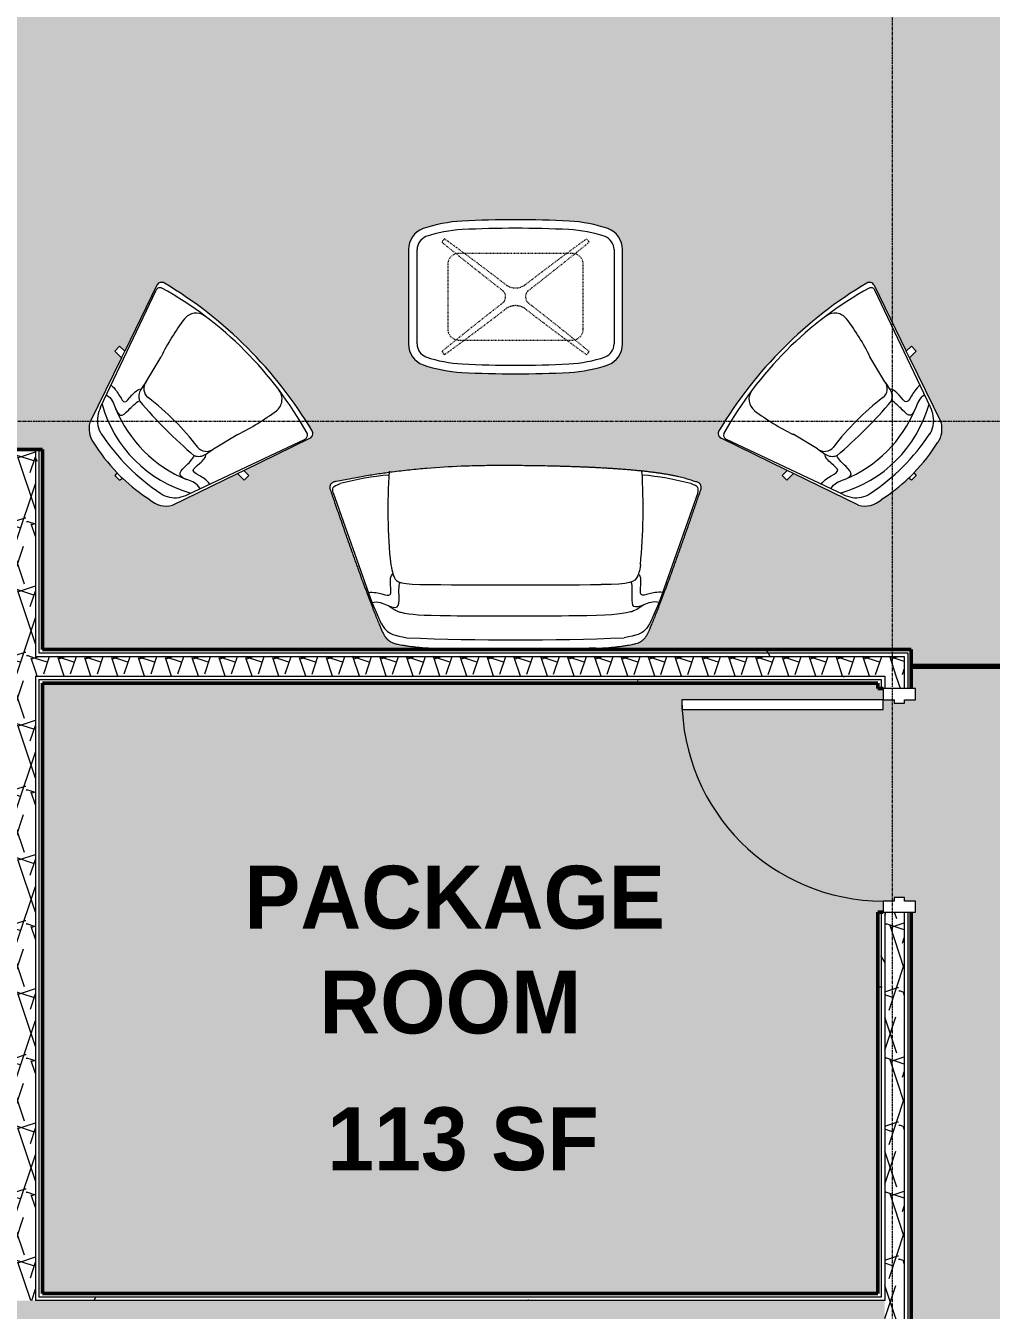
# Model space of a CAD drawing. Header units: inches. Extents: x -4294 to -464, y 9706 to 12475.
# Drawn here: x -3636.3 to -3463.7, y 11126.2 to 11356 of the extents above; entities that cross this region are included whole.
import ezdxf

# ---------------------------------------------------------------- set-up
doc = ezdxf.new("R2010")
doc.units = ezdxf.units.IN
doc.header["$MEASUREMENT"] = 0
doc.linetypes.add('Dash', pattern=[0.25, 0.125, -0.125])
doc.linetypes.add('Grid Line 1_2_', pattern=[0.875, 0.5, -0.125, 0.125, -0.125])
for name, color, linetype, lineweight in [('0-1', 7, 'Continuous', 5), ('A-ANNO-DIMS', 211, 'Continuous', 9), ('A-ANNO-DIMS-120', 211, 'Continuous', 9), ('A-AREA-3', 32, 'Continuous', 70), ('A-AREA-IDEN', 2, 'Continuous', 9), ('A-DOOR', 31, 'Continuous', 13), ('A-DOOR-5', 31, 'Continuous', 9), ('A-DOOR-6', 31, 'Continuous', 20), ('A-DOOR-FRAM', 31, 'Continuous', 20), ('A-WALL', 113, 'Continuous', 13), ('A-WALL-PATT-5', 111, 'Continuous', 9), ('I-FURN', 30, 'Continuous', 9), ('I-FURN-HDLN', 30, 'Dash', 9), ('I-WALL-1', 2, 'Continuous', 50), ('S-GRID-1', 1, 'Grid Line 1_2_', 9)]:
    doc.layers.add(name, color=color, linetype=linetype, lineweight=lineweight)
for name, color, linetype, lineweight, transparency in [('A-AREA-PATT-2', 7, 'Continuous', 9, 1), ('A-AREA-PATT-6', 254, 'Continuous', 9, 1), ('A-AREA-PATT-7', 41, 'Continuous', 9, 1)]:
    doc.layers.add(name, color=color, linetype=linetype, lineweight=lineweight, transparency=transparency)
doc.styles.add('Century Gothic_B', font='GOTHICB.TTF', dxfattribs={"height": 11.25})
doc.dimstyles.new('OD__1__Tol__', dxfattribs={"dimscale": 12, "dimtxt": 11.746893, "dimasz": 1.25, "dimexe": 0.9375, "dimexo": 0.625, "dimgap": 0.15625, "dimtad": 1, "dimdec": 0, "dimzin": 3, "dimdsep": 46, "dimlunit": 4, "dimtxsty": 'Century Gothic_B', "dimblk1": 'OBLIQUE', "dimblk2": 'OBLIQUE', "dimsah": 1, "dimcen": 0.09, "dimdle": 0.9375, "dimazin": 0, "dimtfac": 1, "dimtdec": 4, "dimtix": 1, "dimtmove": 0, "dimatfit": 3, "dimfxl": 1, "dimtvp": 1, "dimtfill": 1, "dimfrac": 2, "dimtolj": 1, "dimtzin": 0, "dimarcsym": 2})
pattern_1 = [(0, (0, 0), (38.4, 9.6), [1.584, -27.216, 1.584, -27.216, -153.6]), (0, (0, 0), (38.4, 9.6), [-57.6, 1.584, -56.016, 1.584, -27.216, -67.2]), (0, (0, 0), (38.4, 9.6), [-144, 1.584, -17.616, 1.584, -46.416]), (120, (14.4, 4.8), (-27.513844, 28.4553755), [1.584, -27.216, 1.584, -27.216, -153.6]), (120, (14.4, 4.8), (-27.513844, 28.4553755), [-57.6, 1.584, -56.016, 1.584, -27.216, -67.2]), (120, (14.4, 4.8), (-27.513844, 28.4553755), [-144, 1.584, -17.616, 1.584, -46.416]), (240, (19.2, 24), (-10.886156, -38.0553755), [1.584, -27.216, 1.584, -27.216, -153.6]), (240, (19.2, 24), (-10.886156, -38.0553755), [-57.6, 1.584, -56.016, 1.584, -27.216, -67.2]), (240, (19.2, 24), (-10.886156, -38.0553755), [-144, 1.584, -17.616, 1.584, -46.416])]
pattern_2 = [(161.57, (0.6, 0.6), (-4.80033747, -0.00041462), [0, -34.152, 3.792, 0]), (18.43, (-0.6, 0.6), (-4.80033747, 0.00041462), [0, -34.152, 3.792, 0]), (108.43, (0.6, 0.6), (2.39913218, -12.00105099), [11.382, -26.562]), (71.57, (-0.6, 0.6), (2.39913218, 12.00105099), [11.382, -26.562])]

# ---------------------------------------------------------------- blocks, each defined once
blk = doc.blocks.new('CTR - 1st Phase - Shell_rvt-1-FLOOR PLAN - 1ST FLOOR')
at = {"layer": 'S-GRID-1'}
for p, q in [((-3481.32, 9836.18), (-3481.32, 12413.74)), ((-464.45, 11285.19), (-4232.19, 11285.19))]:
    blk.add_line(p, q, dxfattribs=at)
blk = doc.blocks.new('Seating-Lounge_Chair-Teknion-BBMC_Metropolitan-R2013 - Lounge Chair-1463097-FLOOR PLAN - 1ST FLOOR')
at = {"layer": 'I-FURN'}
for p, q in [((-0.6, 16.36), (-0.69, 15.74)), ((0.6, 16.36), (-0.6, 16.36)), ((0.68, 15.74), (0.6, 16.36)), ((-10.46, 12.84), (-14.66, 0.64)), ((14.66, 0.64), (10.46, 12.84)), ((-11.03, 9.54), (-18.84, -12.29)), ((11.03, 9.54), (18.84, -12.29)), ((-14.66, 0.64), (-16.34, 0.62)), ((-16.34, 0.62), (-16.34, -0.58)), ((-14.66, 0.64), (-15.08, -0.6)), ((-8.51, 0.55), (-9.74, -4.39)), ((8.51, 0.55), (9.77, -4.5)), ((16.34, 0.62), (14.66, 0.64)), ((14.66, 0.64), (15.08, -0.6)), ((16.34, -0.58), (16.34, 0.62)), ((-15.08, -0.6), (-19.35, -12.99)), ((-16.34, -0.58), (-15.08, -0.6)), ((15.08, -0.6), (16.34, -0.58)), ((19.35, -12.99), (15.08, -0.6))]:
    blk.add_line(p, q, dxfattribs=at)
for centre, radius, start, end in [((-6.64, 10.6), 4.43, 92.8494, 149.6225), ((0.14, -18.2), 33.94, 91.3936, 101.9016), ((-0.03, 0.33), 15.43, 87.321, 92.397), ((0.14, -18.2), 33.94, 77.3677, 89.0817), ((6.64, 10.6), 4.43, 30.3775, 77.955), ((0, -11.03), 22.95, 60.7025, 119.2975), ((-6.62, 8.47), 4.46, 101.0887, 144.9113), ((0.02, -25.42), 39, 78.9113, 101.0887), ((6.62, 8.47), 4.46, 35.0887, 78.9113), ((-5.4, 7.6), 5.96, 144.9113, 161.0887), ((0, -13.43), 23.05, 67.077, 112.923), ((5.4, 7.6), 5.96, 18.9113, 35.0887), ((-6.53, 0.33), 1.99, 82.4293, 173.5707), ((-5.99, 1.79), 2.23, 115.1566, 169.8557), ((0, -78), 82.11, 85.1543, 94.8457), ((0, 49.5), 47.61, 262.4293, 277.51), ((6.53, 0.33), 1.99, 6.4293, 98.9009), ((5.99, 1.79), 2.23, 10.1443, 64.8434), ((26.42, -5.66), 35.49, 167.2304, 169.6334), ((-26.42, -5.66), 35.49, 10.3666, 12.7696), ((29.35, -17.86), 41.36, 160.98, 172.2111), ((-29.36, -17.87), 41.36, 7.7889, 18.8554), ((-18.45, -13.3), 0.949, 161, 255.9502), ((-18.11, -12.55), 0.766, 160.3349, 252.0903), ((0, 51.1), 66.95, 254.0922, 285.9078), ((-9.05, -12.61), 2.59, 172.2111, 262.2111), ((9.04, -12.61), 2.59, 277.7889, 7.7889), ((18.11, -12.55), 0.766, 287.9097, 19.6651), ((18.45, -13.3), 0.949, 284.0498, 19), ((0, 60.44), 76.97, 255.9502, 284.0498)]:
    blk.add_arc(centre, radius, start, end, dxfattribs=at)
for points, knots in [([(-11.85, 7.26), (-10.78, 6.94), (-8.92, 7.91), (-7.24, 8.38), (-7.1, 6.73), (-7.2, 4.55), (-6.94, 3.81)], [0, 0, 0, 0, 0.1414553, 0.2981065, 0.4572853, 0.5889724, 0.5889724, 0.5889724, 0.5889724]), ([(11.85, 7.26), (10.78, 6.94), (8.92, 7.91), (7.24, 8.38), (7.1, 6.73), (7.2, 4.55), (6.94, 3.81)], [0, 0, 0, 0, 0.1414553, 0.2981065, 0.4572853, 0.5889724, 0.5889724, 0.5889724, 0.5889724]), ([(-12.5, 5.44), (-11.48, 5.31), (-9.8, 5.8), (-8.34, 6.13), (-8.64, 4.5), (-8.64, 2.41), (-8.19, 2.19)], [0, 0, 0, 0, 0.1221935, 0.2623978, 0.4124405, 0.5340575, 0.5340575, 0.5340575, 0.5340575]), ([(12.5, 5.44), (11.48, 5.31), (9.8, 5.8), (8.34, 6.13), (8.64, 4.5), (8.64, 2.41), (8.19, 2.19)], [0, 0, 0, 0, 0.1221935, 0.2623978, 0.4124405, 0.5340575, 0.5340575, 0.5340575, 0.5340575])]:
    blk.add_open_spline(points, degree=3, knots=knots, dxfattribs=at)
blk = doc.blocks.new('Seating-Setee-Teknion-BBMC_Metropolitan-R2013 - Lounge Settee-1463093-FLOOR PLAN - 1ST FLOOR')
at = {"layer": 'I-FURN'}
for p, q in [((-14.38, 16.39), (-14.38, 16.18)), ((-13.18, 16.18), (-13.18, 16.39)), ((13.18, 16.18), (-13.18, 16.18)), ((13.18, 16.39), (13.18, 16.18)), ((14.38, 16.18), (14.38, 16.39)), ((-32.58, -11.63), (-25.87, 7.43)), ((32.58, -11.63), (25.87, 7.43))]:
    blk.add_line(p, q, dxfattribs=at)
for centre, radius, start, end in [((0, -443.54), 458.23, 87.5725, 92.4275), ((0, -1564.76), 1569.61, 89.44191, 90.55809), ((81.89, -8.96), 104.71, 174.4123, 183.5877), ((-81.89, -8.96), 104.71, 356.4123, 5.5877), ((-18.28, 35.39), 50.39, 254.9741, 265.0259), ((18.28, 35.39), 50.39, 274.9741, 285.0259)]:
    blk.add_arc(centre, radius, start, end, dxfattribs=at)
for points, knots in [([(-14.38, 16.18), (-15.21, 16.14), (-16.35, 16.08), (-17.66, 15.96), (-18.55, 15.86), (-19.33, 15.75), (-20.24, 15.61), (-20.77, 15.52), (-21.06, 15.45)], [0, 0, 0, 0, 0.25, 0.375, 0.5, 0.625, 0.75, 1, 1, 1, 1]), ([(21.06, 15.45), (20.77, 15.52), (20.24, 15.61), (19.33, 15.75), (18.55, 15.86), (17.66, 15.96), (16.35, 16.08), (15.21, 16.14), (14.38, 16.18)], [0, 0, 0, 0, 0.25, 0.375, 0.5, 0.625, 0.75, 1, 1, 1, 1]), ([(-21.06, 15.45), (-21.23, 15.42), (-21.55, 15.34), (-21.98, 15.19), (-22.28, 15.04), (-22.5, 14.9), (-22.66, 14.8), (-22.8, 14.68), (-22.93, 14.56), (-23.06, 14.42), (-23.17, 14.29), (-23.28, 14.14), (-23.39, 13.99), (-23.48, 13.83), (-23.58, 13.67), (-23.67, 13.5), (-23.76, 13.32), (-23.84, 13.13), (-23.93, 12.94), (-24.02, 12.75), (-24.13, 12.48), (-24.33, 11.99), (-24.65, 11.23), (-25.05, 10.23), (-25.48, 9.14), (-26.09, 7.57), (-26.74, 5.83), (-27.45, 3.93), (-27.91, 2.67), (-28.28, 1.63), (-28.57, 0.83), (-28.87, 0.01), (-29.26, -1.1), (-29.66, -2.23), (-30.06, -3.35), (-30.33, -4.12), (-30.57, -4.82), (-30.79, -5.44), (-31, -6.05), (-31.21, -6.65), (-31.41, -7.23), (-31.61, -7.81), (-31.8, -8.36), (-31.99, -8.9), (-32.17, -9.42), (-32.34, -9.92), (-32.51, -10.4), (-32.66, -10.85), (-32.81, -11.27), (-32.99, -11.79), (-33.11, -12.14), (-33.18, -12.35)], [0, 0, 0, 0, 0.020833, 0.041667, 0.0625, 0.072917, 0.083333, 0.09375, 0.104167, 0.114583, 0.125, 0.135417, 0.145833, 0.15625, 0.166667, 0.177083, 0.1875, 0.197917, 0.208333, 0.21875, 0.229167, 0.25, 0.291667, 0.333333, 0.375, 0.416667, 0.5, 0.541667, 0.583333, 0.604167, 0.625, 0.645833, 0.666667, 0.708333, 0.729167, 0.75, 0.765625, 0.78125, 0.796875, 0.8125, 0.828125, 0.84375, 0.859375, 0.875, 0.890625, 0.90625, 0.921875, 0.9375, 0.953125, 0.96875, 1, 1, 1, 1]), ([(-25.87, 7.43), (-24.42, 11.02), (-23.48, 13.17), (-21.73, 13.89), (-19.41, 14.28)], [0, 0, 0, 0, 0.2252068, 0.4081871, 0.4081871, 0.4081871, 0.4081871]), ([(25.87, 7.43), (24.42, 11.02), (23.48, 13.17), (21.73, 13.89), (19.41, 14.28)], [0, 0, 0, 0, 0.2252068, 0.4081871, 0.4081871, 0.4081871, 0.4081871]), ([(33.18, -12.35), (33.08, -12.07), (32.92, -11.6), (32.66, -10.85), (32.39, -10.04), (32, -8.92), (31.31, -6.95), (30.55, -4.76), (29.76, -2.51), (29.26, -1.1), (28.87, 0.01), (28.57, 0.83), (28.28, 1.63), (27.91, 2.67), (27.45, 3.93), (26.74, 5.83), (26.09, 7.57), (25.48, 9.14), (25.05, 10.23), (24.72, 11.06), (24.46, 11.68), (24.24, 12.2), (24.08, 12.6), (23.96, 12.87), (23.92, 12.97), (23.85, 13.11), (23.76, 13.32), (23.66, 13.52), (23.59, 13.65), (23.54, 13.73), (23.46, 13.87), (23.36, 14.03), (23.26, 14.18), (23.17, 14.29), (23.08, 14.39), (22.96, 14.52), (22.83, 14.65), (22.71, 14.75), (22.63, 14.81), (22.52, 14.89), (22.34, 15.01), (22.07, 15.15), (21.66, 15.31), (21.31, 15.4), (21.06, 15.45)], [0, 0, 0, 0, 0.041667, 0.0625, 0.083333, 0.125, 0.166667, 0.25, 0.291667, 0.333333, 0.354167, 0.375, 0.395833, 0.416667, 0.458333, 0.5, 0.583333, 0.625, 0.666667, 0.708333, 0.729167, 0.75, 0.78125, 0.789062, 0.792969, 0.796875, 0.8125, 0.828125, 0.832031, 0.835938, 0.84375, 0.859375, 0.867188, 0.875, 0.882812, 0.890625, 0.90625, 0.914062, 0.917969, 0.921875, 0.9375, 0.953125, 0.96875, 1, 1, 1, 1]), ([(-23.04, 8.36), (-21.45, 9.43), (-19.2, 10.12), (-14.55, 10.45), (15.42, 10.48), (19.02, 10.17), (21.24, 9.62), (22.71, 8.59)], [0, 0, 0, 0, 0.248898, 1.278682, 2.343766, 3.342718, 3.556847, 3.556847, 3.556847, 3.556847]), ([(-25.7, 8.01), (-24.59, 7.65), (-22.65, 8.61), (-20.89, 9.06), (-20.8, 7.35), (-20.95, 5.09), (-20.7, 4.32)], [0, 0, 0, 0, 0.1414553, 0.2981065, 0.4572853, 0.5889724, 0.5889724, 0.5889724, 0.5889724]), ([(25.7, 8.01), (24.59, 7.66), (22.7, 8.73), (20.88, 9.11), (20.77, 7.39), (20.9, 5.13), (20.64, 4.36)], [0, 0, 0, 0, 0.1441141, 0.3036305, 0.4661544, 0.5996296, 0.5996296, 0.5996296, 0.5996296]), ([(-26.35, 6.19), (-25.32, 6.06), (-23.62, 6.55), (-22.14, 6.89), (-22.44, 5.24), (-22.44, 3.12), (-21.98, 2.9)], [0, 0, 0, 0, 0.1221935, 0.2623978, 0.4124405, 0.5340575, 0.5340575, 0.5340575, 0.5340575]), ([(-22.32, 1.23), (-22.18, 2.42), (-21.62, 4.03), (-20.65, 4.78), (-15.29, 4.78)], [0, 0, 0, 0, 0.1145501, 0.345051, 0.345051, 0.345051, 0.345051]), ([(22.32, 1.23), (21.97, 2.73), (21.62, 4.03), (20.65, 4.78), (15.29, 4.78)], [0, 0, 0, 0, 0.1141086, 0.334486, 0.334486, 0.334486, 0.334486]), ([(26.35, 6.19), (25.31, 6.06), (23.59, 6.56), (22.1, 6.91), (22.4, 5.24), (22.39, 3.1), (21.92, 2.88)], [0, 0, 0, 0, 0.1221935, 0.2623978, 0.4124405, 0.5340575, 0.5340575, 0.5340575, 0.5340575]), ([(-33.18, -12.35), (-33.19, -12.43), (-33.2, -12.58), (-33.19, -12.79), (-33.14, -12.98), (-33.02, -13.24), (-32.79, -13.45), (-32.41, -13.6), (-32.17, -13.63), (-32.04, -13.65)], [0, 0, 0, 0, 0.111111, 0.222222, 0.333333, 0.444444, 0.722222, 0.861111, 1, 1, 1, 1]), ([(-32.58, -11.63), (-32.7, -11.97), (-32.7, -12.77), (-32.13, -13), (-31.35, -13.27)], [0, 0, 0, 0, 0.0494276, 0.1116388, 0.1116388, 0.1116388, 0.1116388]), ([(-32.04, -13.65), (-31.77, -13.75), (-31.2, -13.96), (-30.25, -14.24), (-29.37, -14.46), (-28.61, -14.63), (-28.03, -14.74), (-27.42, -14.86), (-26.79, -14.97), (-26.14, -15.07), (-25.47, -15.17), (-24.79, -15.26), (-24.08, -15.35), (-23.36, -15.44), (-22.63, -15.52), (-21.88, -15.59), (-21.12, -15.67), (-20.34, -15.73), (-19.56, -15.8), (-18.76, -15.86), (-17.95, -15.92), (-17.14, -15.97), (-16.32, -16.02), (-15.49, -16.07), (-14.65, -16.12), (-13.81, -16.16), (-12.96, -16.2), (-12.12, -16.23), (-11.26, -16.26), (-10.41, -16.29), (-9.56, -16.32), (-8.71, -16.35), (-7.85, -16.37), (-7, -16.39), (-5.88, -16.42), (-4.48, -16.45), (-2.82, -16.47), (-1.19, -16.49), (0.95, -16.51), (3.58, -16.51), (6.67, -16.47), (10.75, -16.35), (14.8, -16.11), (18.91, -15.72), (21.79, -15.38), (24.46, -15.01), (26.51, -14.68), (28.17, -14.39), (29.87, -14.08), (31.16, -13.83), (32.04, -13.65)], [0, 0, 0, 0, 0.02381, 0.047619, 0.071429, 0.083333, 0.095238, 0.107143, 0.119048, 0.130952, 0.142857, 0.154762, 0.166667, 0.178571, 0.190476, 0.202381, 0.214286, 0.22619, 0.238095, 0.25, 0.261905, 0.27381, 0.285714, 0.297619, 0.309524, 0.321429, 0.333333, 0.345238, 0.357143, 0.369048, 0.380952, 0.392857, 0.404762, 0.416667, 0.428571, 0.452381, 0.47619, 0.5, 0.52381, 0.571429, 0.619048, 0.666667, 0.761905, 0.809524, 0.857143, 0.892857, 0.928571, 0.946429, 0.964286, 1, 1, 1, 1]), ([(32.58, -11.63), (32.7, -11.97), (32.7, -12.77), (32.13, -13), (31.35, -13.27)], [0, 0, 0, 0, 0.0494276, 0.1116388, 0.1116388, 0.1116388, 0.1116388]), ([(32.04, -13.65), (32.14, -13.64), (32.34, -13.61), (32.58, -13.53), (32.78, -13.43), (32.94, -13.3), (33.06, -13.15), (33.14, -12.99), (33.17, -12.86), (33.19, -12.76), (33.2, -12.61), (33.2, -12.47), (33.18, -12.35)], [0, 0, 0, 0, 0.111111, 0.222222, 0.333333, 0.444444, 0.555556, 0.666667, 0.75, 0.791667, 0.833333, 1, 1, 1, 1])]:
    blk.add_open_spline(points, degree=3, knots=knots, dxfattribs=at)
for points in [[(-14.38, 16.18), (-13.78, 16.18), (-13.18, 16.18)], [(14.38, 16.18), (13.78, 16.18), (13.18, 16.18)]]:
    blk.add_open_spline(points, degree=2, dxfattribs=at)
blk = doc.blocks.new('Table-Coffee-Teknion-STRTC_Cover-R2014 - 38_25_ w x 27_5_ d x 15_ h-1463095-FLOOR PLAN - 1ST FLOOR')
at = {"layer": 'I-FURN'}
for p, q in [((-19.13, 8.44), (-19.13, -8.44)), ((-17.6, -8.44), (-17.6, 8.44)), ((17.61, 8.44), (17.61, -8.44)), ((19.14, -8.44), (19.14, 8.44))]:
    blk.add_line(p, q, dxfattribs=at)
for centre, radius, start, end in [((-15.12, 8.44), 4.01, 110.5555, 180), ((-8.29, -11.95), 25.51, 92.9641, 108.8407), ((-8.29, -11.95), 23.99, 92.9641, 108.7807), ((0, -172), 185.78, 90, 92.9641), ((0, -172), 184.25, 90, 92.9641), ((0, -172), 185.78, 87.0323, 90), ((0, -172), 184.25, 87.0323, 90), ((8.3, -11.95), 23.99, 71.2186, 87.0323), ((8.3, -11.95), 25.51, 71.1589, 87.0323), ((15.13, 8.44), 4, 359.9946, 69.4552), ((-15.12, 8.44), 2.48, 111.0265, 180), ((15.13, 8.44), 2.48, 359.9932, 68.9871), ((-15.12, -8.44), 4.01, 180, 249.4445), ((-15.12, -8.44), 2.48, 180, 248.9735), ((15.13, -8.44), 2.48, 291.0129, 0.0068), ((15.13, -8.44), 4, 290.5448, 0.0054), ((-8.29, 11.95), 23.99, 251.2193, 267.0359), ((8.3, 11.95), 23.99, 272.9677, 288.7814), ((-8.29, 11.95), 25.51, 251.1593, 267.0359), ((0, 172), 185.78, 267.0359, 270), ((0, 172), 184.25, 267.0359, 270), ((0, 172), 184.25, 270, 272.9677), ((0, 172), 185.78, 270, 272.9677), ((8.3, 11.95), 25.51, 272.9677, 288.8411)]:
    blk.add_arc(centre, radius, start, end, dxfattribs=at)
at = {"layer": 'I-FURN-HDLN'}
for p, q in [((10.12, 7.75), (-10.13, 7.75)), ((-12.13, 5.75), (-12.13, -5.75)), ((12.12, -5.75), (12.12, 5.75)), ((-10.13, -7.75), (10.12, -7.75))]:
    blk.add_line(p, q, dxfattribs=at)
for centre, radius, start, end in [((0, 0), 16.4, 140.7947, 143.46), ((0, 0), 16.4, 36.5401, 39.2054), ((-10.13, 5.75), 2, 90, 180), ((10.12, 5.75), 2, 360, 90), ((-10.13, -5.75), 2, 180, 270), ((10.12, -5.75), 2, 270, 0), ((0, 0), 16.4, 216.5921, 219.2054), ((0, 0), 16.4, 320.7947, 323.408)]:
    blk.add_arc(centre, radius, start, end, dxfattribs=at)
for centre, major_axis, ratio, start_param, end_param in [((391.48, 506.34), (408.73, 493.23), 0.984192, 3.149955, 3.172178), ((-254.7, -331.68), (136.06, 396.91), 0.982649, 5.959327, 5.992944), ((258.04, -329.74), (-241.21, 343.03), 0.984234, 0.012239, 0.045876), ((-395.08, 498.59), (-555.38, 314.75), 0.981702, 2.753798, 2.776099), ((-3.19, 0), (0, 1.45), 0.9728, 3.874672, 5.516455), ((3.19, 0), (0, 1.45), 0.972829, 0.767014, 2.408864), ((385.31, -487), (-532.66, 322.94), 0.982107, 5.924783, 5.947556), ((-258.76, 330.7), (-241.87, 344.05), 0.984234, 3.154, 3.187539), ((254, 330.71), (136.08, 395.63), 0.98266, 2.818715, 2.85243), ((-381.98, -493.65), (400.12, 479.77), 0.984186, 0.010484, 0.033189)]:
    blk.add_ellipse(centre, major_axis=major_axis, ratio=ratio, start_param=start_param, end_param=end_param, dxfattribs=at)
for points in [[(-1.59, 2.05), (-1.52, 1.99), (-1.39, 1.92), (-1.23, 1.85), (-1.1, 1.8), (-0.96, 1.75), (-0.83, 1.71), (-0.69, 1.67), (-0.56, 1.64), (-0.42, 1.62), (-0.27, 1.61), (-0.13, 1.59), (0, 1.59), (0.14, 1.59), (0.28, 1.61), (0.42, 1.62), (0.56, 1.64), (0.69, 1.67), (0.83, 1.71), (0.96, 1.75), (1.09, 1.8), (1.22, 1.85), (1.39, 1.92), (1.51, 1.99), (1.59, 2.05)], [(1.59, -2.05), (1.52, -1.99), (1.39, -1.92), (1.22, -1.85), (1.1, -1.8), (0.96, -1.75), (0.83, -1.71), (0.69, -1.67), (0.56, -1.64), (0.42, -1.62), (0.27, -1.61), (0.13, -1.59), (0, -1.59), (-0.14, -1.59), (-0.28, -1.61), (-0.42, -1.62), (-0.56, -1.64), (-0.69, -1.67), (-0.83, -1.71), (-0.96, -1.75), (-1.1, -1.8), (-1.22, -1.85), (-1.39, -1.92), (-1.52, -1.99), (-1.59, -2.05)]]:
    blk.add_open_spline(points, degree=3, knots=[0, 0, 0, 0, 0.083333, 0.125, 0.166667, 0.208333, 0.25, 0.291667, 0.333333, 0.375, 0.416667, 0.458333, 0.5, 0.541667, 0.583333, 0.625, 0.666667, 0.708333, 0.75, 0.791667, 0.833333, 0.875, 0.916667, 1, 1, 1, 1], dxfattribs=at)
blk = doc.blocks.new('Seating-Lounge_Chair-Teknion-BBMC_Metropolitan-R2013 - Lounge Chair-1793153-FLOOR PLAN - 1ST FLOOR')
at = {"layer": 'I-FURN'}
for p, q in [((-15.08, 0.6), (-19.35, 12.99)), ((-11.03, -9.54), (-18.84, 12.29)), ((11.03, -9.54), (18.84, 12.29)), ((19.35, 12.99), (15.08, 0.6)), ((-8.51, -0.55), (-9.74, 4.39)), ((8.51, -0.55), (9.77, 4.5)), ((-16.34, 0.58), (-15.08, 0.6)), ((-16.34, -0.62), (-16.34, 0.58)), ((-14.66, -0.64), (-15.08, 0.6)), ((14.66, -0.64), (15.08, 0.6)), ((15.08, 0.6), (16.34, 0.58)), ((16.34, 0.58), (16.34, -0.62)), ((-14.66, -0.64), (-16.34, -0.62)), ((-10.46, -12.84), (-14.66, -0.64)), ((14.66, -0.64), (10.46, -12.84)), ((16.34, -0.62), (14.66, -0.64)), ((-0.6, -16.36), (-0.69, -15.74)), ((0.68, -15.74), (0.6, -16.36)), ((0.6, -16.36), (-0.6, -16.36))]:
    blk.add_line(p, q, dxfattribs=at)
for centre, radius, start, end in [((0, -60.44), 76.97, 75.9502, 104.0498), ((-18.45, 13.3), 0.949, 104.0498, 199), ((0, -51.1), 66.95, 74.0922, 105.9078), ((-9.05, 12.61), 2.59, 97.7889, 187.7889), ((9.04, 12.61), 2.59, 352.2111, 82.2111), ((18.45, 13.3), 0.949, 341, 75.9502), ((-18.11, 12.55), 0.766, 107.9097, 199.6651), ((29.35, 17.86), 41.36, 187.7889, 199.02), ((-29.36, 17.87), 41.36, 341.1446, 352.2111), ((18.11, 12.55), 0.766, 340.3349, 72.0903), ((-6.53, -0.33), 1.99, 186.4293, 277.5707), ((26.42, 5.66), 35.49, 190.3666, 192.7696), ((-5.99, -1.79), 2.23, 190.1443, 244.8434), ((0, -49.5), 47.61, 82.49, 97.5707), ((6.53, -0.33), 1.99, 261.0991, 353.5707), ((5.99, -1.79), 2.23, 295.1566, 349.8557), ((-26.42, 5.66), 35.49, 347.2304, 349.6334), ((0, 78), 82.11, 265.1543, 274.8457), ((0, 11.03), 22.95, 240.7025, 299.2975), ((0, 13.43), 23.05, 247.077, 292.923), ((-5.4, -7.6), 5.96, 198.9113, 215.0887), ((-6.62, -8.47), 4.46, 215.0887, 258.9113), ((6.62, -8.47), 4.46, 281.0887, 324.9113), ((5.4, -7.6), 5.96, 324.9113, 341.0887), ((-6.64, -10.6), 4.43, 210.3775, 267.1506), ((0.02, 25.42), 39, 258.9113, 281.0887), ((6.64, -10.6), 4.43, 282.045, 329.6225), ((0.14, 18.2), 33.94, 258.0984, 268.6064), ((-0.03, -0.33), 15.43, 267.603, 272.679), ((0.14, 18.2), 33.94, 270.9183, 282.6323)]:
    blk.add_arc(centre, radius, start, end, dxfattribs=at)
for points, knots in [([(-12.5, -5.44), (-11.48, -5.31), (-9.8, -5.8), (-8.34, -6.13), (-8.64, -4.5), (-8.64, -2.41), (-8.19, -2.19)], [0, 0, 0, 0, 0.1221935, 0.2623978, 0.4124405, 0.5340575, 0.5340575, 0.5340575, 0.5340575]), ([(12.5, -5.44), (11.48, -5.31), (9.8, -5.8), (8.34, -6.13), (8.64, -4.5), (8.64, -2.41), (8.19, -2.19)], [0, 0, 0, 0, 0.1221935, 0.2623978, 0.4124405, 0.5340575, 0.5340575, 0.5340575, 0.5340575]), ([(-11.85, -7.26), (-10.78, -6.94), (-8.92, -7.91), (-7.24, -8.38), (-7.1, -6.73), (-7.2, -4.55), (-6.94, -3.81)], [0, 0, 0, 0, 0.1414553, 0.2981065, 0.4572853, 0.5889724, 0.5889724, 0.5889724, 0.5889724]), ([(11.85, -7.26), (10.78, -6.94), (8.92, -7.91), (7.24, -8.38), (7.1, -6.73), (7.2, -4.55), (6.94, -3.81)], [0, 0, 0, 0, 0.1414553, 0.2981065, 0.4572853, 0.5889724, 0.5889724, 0.5889724, 0.5889724])]:
    blk.add_open_spline(points, degree=3, knots=knots, dxfattribs=at)
blk = doc.blocks.new('HOLLOW METAL - UNIT DOOR-1759144-FLOOR PLAN - 1ST FLOOR')
at = {"layer": 'A-DOOR-5'}
blk.add_arc((18, 2.25), 36, 90, 180, dxfattribs=at)
at = {"layer": 'A-DOOR-6'}
for p, q in [((18, 38.25), (16.25, 38.25)), ((16.25, 38.25), (16.25, 2.25)), ((18, 2.25), (18, 38.25)), ((16.25, 2.25), (18, 2.25))]:
    blk.add_line(p, q, dxfattribs=at)
at = {"layer": 'A-DOOR-FRAM'}
for p, q in [((-18, 2.25), (-20, 2.25)), ((-20, 2.25), (-20, -3.5)), ((-18, 0.3125), (-18, 2.25)), ((-17.375, 0.3125), (-18, 0.3125)), ((-17.375, -1.5625), (-17.375, 0.3125)), ((18, 0.3125), (17.375, 0.3125)), ((17.375, 0.3125), (17.375, -1.5625)), ((18, 2.25), (18, 0.3125)), ((20, 2.25), (18, 2.25)), ((20, -3.5), (20, 2.25)), ((-18, -3.5), (-18, -1.5625)), ((-18, -1.5625), (-17.375, -1.5625)), ((17.375, -1.5625), (18, -1.5625)), ((18, -1.5625), (18, -3.5)), ((-20, -3.5), (-18, -3.5)), ((18, -3.5), (20, -3.5))]:
    blk.add_line(p, q, dxfattribs=at)
blk = doc.blocks.new('DIMBLOCK16-FLOOR PLAN - 1ST FLOOR')
at = {"layer": 'A-ANNO-DIMS-120'}
for p, q in [((-3828.32, 11545.4), (-3828.32, 10269.06)), ((-3828.32, 10280.31), (-3828.32, 11545.4)), ((-3338.72, 10283.41), (-3338.72, 10269.06)), ((-3338.72, 10280.31), (-3338.72, 10283.41)), ((-3839.57, 10280.31), (-3338.72, 10280.31))]:
    blk.add_line(p, q, dxfattribs=at)
at = {"layer": 'A-ANNO-DIMS-120', "lineweight": 50}
for p, q in [((-3828.32, 10280.31), (-3820.82, 10287.81)), ((-3338.72, 10280.31), (-3331.22, 10287.81)), ((-3828.32, 10280.31), (-3835.82, 10272.81)), ((-3338.72, 10280.31), (-3346.22, 10272.81))]:
    blk.add_line(p, q, dxfattribs=at)
at = {"layer": 'A-ANNO-DIMS-120', "color": 0, "insert": (-3613.26, 10296.6), "char_height": 11.25, "width": 71.3764, "attachment_point": 1, "line_spacing_factor": 0.984502, "style": 'Century Gothic_B', "bg_fill": 3, "box_fill_scale": 1.25, "bg_fill_color": 256, "bg_fill_true_color": 13158600, "bg_fill_transparency": 0}
blk.add_mtext('40\' - 10"', dxfattribs=at)
blk = doc.blocks.new('_Oblique')
at = {"color": 0, "linetype": 'ByBlock', "lineweight": -2}
blk.add_line((-0.5, -0.5), (0.5, 0.5), dxfattribs=at)

msp = doc.modelspace()

# ---------------------------------------------------------------- hatches: boundary and pattern name
at = {"layer": 'A-AREA-PATT-2'}
h = msp.add_hatch(color=256, dxfattribs=at)
h.paths.add_polyline_path([(-3633.32374, 11129.1894), (-3483.97374, 11129.1894), (-3483.97374, 11197.3894), (-3482.97374, 11197.3894), (-3482.97374, 11199.3894), (-3481.03624, 11199.3894), (-3481.03624, 11200.0144), (-3480.97374, 11200.0144), (-3480.97374, 11234.7644), (-3481.03624, 11234.7644), (-3481.03624, 11235.3894), (-3482.97374, 11235.3894), (-3482.97374, 11237.3894), (-3483.97374, 11237.3894), (-3483.97374, 11238.3894), (-3633.32374, 11238.3894), (-3633.32374, 11129.5644)], flags=0)
h.paths.add_polyline_path([(-3504.90158, 11233.6394), (-3518.97374, 11233.6394), (-3518.97374, 11235.3894), (-3482.97374, 11235.3894), (-3482.97374, 11233.6394), (-3483.97374, 11233.6394)], flags=0)
at = {"layer": 'A-AREA-PATT-6'}
msp.add_hatch(color=256, dxfattribs=at).paths.add_polyline_path([(-2688.21046, 10240.1769), (-2652.21046, 10240.1769), (-2652.21046, 10240.7394), (-2650.21046, 10240.7394), (-2650.21046, 10246.3644), (-2640.92374, 10246.3644), (-2640.92374, 10336.9894), (-2641.67374, 10336.9894), (-2641.67374, 10338.9894), (-2639.73624, 10338.9894), (-2639.73624, 10339.6144), (-2637.92374, 10339.6144), (-2637.92374, 10374.3644), (-2639.73624, 10374.3644), (-2639.73624, 10374.9894), (-2641.67374, 10374.9894), (-2641.67374, 10376.9894), (-2640.92374, 10376.9894), (-2640.92374, 10389.9894), (-2522.94874, 10389.9894), (-2522.94874, 10390.69991), (-2522.23822, 10389.9894), (-2517.99558, 10389.9894), (-2504.54043, 10376.53425), (-2503.12622, 10377.94846), (-2501.7562, 10376.57844), (-2501.31426, 10377.02038), (-2500.03262, 10375.73875), (-2475.46066, 10400.31071), (-2476.7423, 10401.59234), (-2476.30035, 10402.03428), (-2477.67037, 10403.4043), (-2476.25616, 10404.81852), (-2475.72583, 10404.28819), (-2464.14696, 10415.86706), (-2475.46066, 10427.18077), (-2475.99099, 10426.65044), (-2477.40521, 10428.06465), (-2476.03519, 10429.43467), (-2476.47713, 10429.87661), (-2475.1955, 10431.15825), (-2499.76746, 10455.73021), (-2501.04909, 10454.44857), (-2501.49103, 10454.89052), (-2502.86477, 10453.52421), (-2504.27527, 10454.93471), (-2510.12374, 10449.08624), (-2510.12374, 10448.7894), (-2650.52374, 10448.7894), (-2650.52374, 10470.3894), (-2670.72374, 10470.3894), (-2670.72374, 10469.6394), (-2672.72374, 10469.6394), (-2672.72374, 10471.5769), (-2673.34874, 10471.5769), (-2673.34874, 10473.3894), (-2708.09874, 10473.3894), (-2708.09874, 10471.5769), (-2708.72374, 10471.5769), (-2708.72374, 10469.6394), (-2710.72374, 10469.6394), (-2710.72374, 10470.3894), (-2718.72374, 10470.3894), (-2718.72374, 10469.6394), (-2720.72374, 10469.6394), (-2720.72374, 10471.5769), (-2721.34874, 10471.5769), (-2721.34874, 10473.3894), (-2756.09874, 10473.3894), (-2756.09874, 10471.5769), (-2756.72374, 10471.5769), (-2756.72374, 10469.6394), (-2758.72374, 10469.6394), (-2758.72374, 10470.3894), (-2778.92374, 10470.3894), (-2778.92374, 10448.7894), (-3024.92374, 10448.7894), (-3024.92374, 10470.3894), (-3045.12374, 10470.3894), (-3045.12374, 10470.6394), (-3047.12374, 10470.6394), (-3047.12374, 10472.5769), (-3047.74874, 10472.5769), (-3047.74874, 10473.3894), (-3082.49874, 10473.3894), (-3082.49874, 10472.5769), (-3083.12374, 10472.5769), (-3083.12374, 10470.6394), (-3085.12374, 10470.6394), (-3085.12374, 10470.3894), (-3086.12374, 10470.3894), (-3086.12374, 10448.9144), (-3207.32374, 10448.9144), (-3207.32374, 10470.3894), (-3208.32374, 10470.3894), (-3208.32374, 10470.6394), (-3210.32374, 10470.6394), (-3210.32374, 10472.5769), (-3210.94874, 10472.5769), (-3210.94874, 10473.3894), (-3245.69874, 10473.3894), (-3245.69874, 10472.5769), (-3246.32374, 10472.5769), (-3246.32374, 10470.6394), (-3248.32374, 10470.6394), (-3248.32374, 10470.3894), (-3268.52374, 10470.3894), (-3268.52374, 10448.9144), (-3408.92374, 10448.9144), (-3408.92374, 10813.4894), (-3408.48546, 10817.1769), (-3408.48546, 11164.5894), (-3407.86046, 11164.5894), (-3407.86046, 11241.3894), (-3477.97374, 11241.3894), (-3477.97374, 11237.3894), (-3477.22374, 11237.3894), (-3477.22374, 11235.3894), (-3479.16124, 11235.3894), (-3479.16124, 11234.7644), (-3480.97374, 11234.7644), (-3480.97374, 11200.0144), (-3479.16124, 11200.0144), (-3479.12294, 11199.3894), (-3477.22374, 11199.3894), (-3477.22374, 11197.3894), (-3477.97374, 11197.3894), (-3477.97374, 11007.9894), (-3498.92374, 11007.9894), (-3498.92374, 11006.9894), (-3499.17374, 11006.9894), (-3499.17374, 11004.9894), (-3501.11124, 11004.9894), (-3501.11124, 11004.3644), (-3501.92374, 11004.3644), (-3501.92374, 10969.6144), (-3501.11124, 10969.6144), (-3501.11124, 10968.9894), (-3499.17374, 10968.9894), (-3499.17374, 10966.9894), (-3498.92374, 10966.9894), (-3498.92374, 10946.7894), (-3477.97374, 10946.7894), (-3477.97374, 10729.5894), (-3498.92374, 10729.5894), (-3498.92374, 10709.3894), (-3499.17374, 10709.3894), (-3499.17374, 10707.3894), (-3501.11124, 10707.3894), (-3501.11124, 10706.7644), (-3501.92374, 10706.7644), (-3501.92374, 10672.0144), (-3501.11124, 10672.0144), (-3501.11124, 10671.3894), (-3499.17374, 10671.3894), (-3499.17374, 10669.3894), (-3498.92374, 10669.3894), (-3498.92374, 10668.3894), (-3477.97374, 10668.3894), (-3477.97374, 10412.7894), (-3498.92374, 10412.7894), (-3498.92374, 10392.5894), (-3499.17374, 10392.5894), (-3499.17374, 10390.5894), (-3501.11124, 10390.5894), (-3501.11124, 10389.9644), (-3501.92374, 10389.9644), (-3501.92374, 10355.2144), (-3501.11124, 10355.2144), (-3501.11124, 10354.5894), (-3499.17374, 10354.5894), (-3499.17374, 10352.5894), (-3498.92374, 10352.5894), (-3498.92374, 10351.5894), (-3494.92374, 10351.5894), (-3494.92374, 10352.3394), (-3492.92374, 10352.3394), (-3492.92374, 10350.4019), (-3492.29874, 10350.4019), (-3492.29874, 10348.5894), (-3457.54874, 10348.5894), (-3457.54874, 10350.4019), (-3456.92374, 10350.4019), (-3456.92374, 10352.3394), (-3454.92374, 10352.3394), (-3454.92374, 10351.5894), (-3418.52374, 10351.5894), (-3418.52374, 10382.7894), (-3201.32374, 10382.7894), (-3201.32374, 10361.1894), (-3181.12374, 10361.1894), (-3181.12374, 10360.9394), (-3179.12374, 10360.9394), (-3179.12374, 10359.0019), (-3178.49874, 10359.0019), (-3178.49874, 10358.1894), (-3143.74874, 10358.1894), (-3143.74874, 10359.0019), (-3143.12374, 10359.0019), (-3143.12374, 10360.9394), (-3141.12374, 10360.9394), (-3141.12374, 10361.1894), (-3133.12374, 10361.1894), (-3133.12374, 10360.9394), (-3131.12374, 10360.9394), (-3131.12374, 10359.0019), (-3130.49874, 10359.0019), (-3130.49874, 10358.1894), (-3095.74874, 10358.1894), (-3095.74874, 10359.0019), (-3095.12374, 10359.0019), (-3095.12374, 10360.9394), (-3093.12374, 10360.9394), (-3093.12374, 10361.1894), (-3072.92374, 10361.1894), (-3072.92374, 10382.7894), (-2794.69874, 10382.7894), (-2794.69874, 10383.5394), (-2792.69874, 10383.5394), (-2792.69874, 10381.6019), (-2792.07374, 10381.6019), (-2792.07374, 10379.7894), (-2757.32374, 10379.7894), (-2757.32374, 10381.6019), (-2756.69874, 10381.6019), (-2756.69874, 10383.5394), (-2754.69874, 10383.5394), (-2754.69874, 10382.7894), (-2698.69874, 10382.7894), (-2698.69874, 10246.3644), (-2690.21046, 10246.3644), (-2690.21046, 10240.7394), (-2688.21046, 10240.7394)], flags=0)
at = {"layer": 'A-AREA-PATT-7'}
h = msp.add_hatch(color=256, dxfattribs=at)
h.paths.add_polyline_path([(-3644.99874, 11431.6144), (-3643.24874, 11431.6144), (-3643.24874, 11395.6144), (-3644.99874, 11395.6144), (-3644.99874, 11431.24659)], flags=0)
h.paths.add_polyline_path([(-3407.86046, 11241.3894), (-3407.86046, 11277.2894), (-3408.48546, 11277.2894), (-3408.48546, 11285.9144), (-3399.86046, 11285.9144), (-3399.82374, 11281.2894), (-3369.87374, 11281.2894), (-3369.87374, 11281.5394), (-3371.87374, 11281.5394), (-3371.87374, 11283.5394), (-3369.87374, 11283.5394), (-3369.87374, 11284.30481), (-3371.87374, 11284.30481), (-3371.87374, 11286.30481), (-3369.87374, 11286.30481), (-3369.87374, 11322.30481), (-3371.87374, 11322.30481), (-3371.87374, 11473.7894), (-3140.12374, 11473.7894), (-3140.12374, 11474.7894), (-3139.12374, 11474.7894), (-3139.12374, 11476.7894), (-3137.12374, 11476.7894), (-3137.12374, 11513.18783), (-3139.12374, 11513.18783), (-3139.12374, 11535.7144), (-3199.99874, 11535.7144), (-3199.99874, 11534.6144), (-3479.87374, 11534.6144), (-3479.87374, 11515.2394), (-3484.24874, 11515.2394), (-3484.24874, 11466.7394), (-3479.87374, 11466.7394), (-3479.87374, 11430.6144), (-3606.99874, 11430.6144), (-3606.99874, 11431.6144), (-3608.99874, 11431.6144), (-3608.99874, 11433.5519), (-3609.62374, 11433.5519), (-3609.62374, 11434.9894), (-3644.37374, 11434.9894), (-3644.37374, 11433.5519), (-3644.99874, 11433.5519), (-3644.99874, 11431.6144), (-3646.99874, 11431.6144), (-3646.99874, 11430.6144), (-3725.72374, 11430.6144), (-3725.72374, 11394.35971), (-3727.72374, 11394.35971), (-3727.72374, 11357.96127), (-3725.72374, 11357.96127), (-3725.72374, 11280.1644), (-3677.32374, 11280.1644), (-3677.32374, 11278.1644), (-3641.32374, 11278.1644), (-3641.32374, 11280.1644), (-3633.32374, 11280.1644), (-3633.32374, 11244.3894), (-3563.1208, 11244.3894), (-3563.1208, 11244.59858), (-3565.40131, 11244.73055), (-3567.26939, 11244.9193), (-3569.79753, 11245.32517), (-3570.70758, 11245.59196), (-3571.39854, 11245.98752), (-3571.91291, 11246.49194), (-3572.31955, 11247.11119), (-3573.01824, 11248.65339), (-3574.6811, 11252.8335), (-3576.74238, 11258.36957), (-3579.66873, 11266.62047), (-3581.92321, 11273.13252), (-3581.92321, 11273.57532), (-3581.87929, 11273.75326), (-3581.59455, 11274.14261), (-3581.3155, 11274.30675), (-3580.73102, 11274.4335), (-3575.66534, 11275.3724), (-3574.02068, 11275.65004), (-3570.36517, 11276.1644), (-3567.65887, 11276.48555), (-3564.57037, 11276.77675), (-3560.03049, 11277.06782), (-3558.46569, 11277.14559), (-3552.30746, 11277.2825), (-3545.91571, 11277.25082), (-3539.18321, 11277.1002), (-3532.42633, 11276.80081), (-3529.18537, 11276.57703), (-3526.11431, 11276.29409), (-3523.27183, 11275.94466), (-3520.16796, 11275.39617), (-3518.38991, 11274.97849), (-3516.2882, 11274.34358), (-3515.96459, 11274.20471), (-3515.8049, 11274.07691), (-3515.60225, 11273.75326), (-3515.54112, 11273.35438), (-3515.55833, 11273.13252), (-3519.57892, 11261.60102), (-3521.81619, 11255.4393), (-3523.68507, 11250.56669), (-3524.81177, 11247.83397), (-3525.16198, 11247.11119), (-3525.56863, 11246.49194), (-3526.08739, 11245.98321), (-3526.77396, 11245.59196), (-3527.68401, 11245.32517), (-3528.74917, 11245.12935), (-3530.21214, 11244.9193), (-3532.46603, 11244.70822), (-3534.36074, 11244.59858), (-3534.36074, 11244.3894), (-3477.97374, 11244.3894), (-3477.97374, 11241.3894), (-3449.77267, 11241.3894)], flags=0)
h.paths.add_polyline_path([(-3545.91571, 11244.3894), (-3535.5618, 11244.3894), (-3535.5618, 11244.59858), (-3561.91974, 11244.59858), (-3561.91974, 11244.3894), (-3548.47353, 11244.3894)], flags=0)
h.paths.add_polyline_path([(-3486.33607, 11270.03965), (-3487.42032, 11270.18289), (-3499.01003, 11275.83557), (-3500.21823, 11274.66533), (-3501.06324, 11275.51033), (-3500.21823, 11276.42485), (-3512.16225, 11282.2798), (-3512.42946, 11282.63606), (-3512.50483, 11283.07498), (-3512.37176, 11283.49997), (-3509.43871, 11288.02383), (-3506.19618, 11292.33127), (-3502.49773, 11296.56348), (-3498.8477, 11300.21351), (-3494.77782, 11303.74963), (-3490.47038, 11306.99217), (-3485.74193, 11310.01702), (-3485.52152, 11310.05828), (-3484.98302, 11309.92521), (-3484.72635, 11309.7157), (-3484.60493, 11309.52718), (-3478.8293, 11297.77169), (-3477.95688, 11298.61669), (-3477.1387, 11297.74399), (-3478.28212, 11296.56348), (-3472.62944, 11284.97378), (-3472.50123, 11283.88671), (-3472.59752, 11282.94787), (-3472.78174, 11282.26574), (-3473.19827, 11281.44854), (-3475.20235, 11278.61767), (-3477.48485, 11276.0061), (-3477.11192, 11275.51033), (-3477.95693, 11274.66533), (-3478.45728, 11275.0417), (-3480.97374, 11272.88076), (-3484.22779, 11270.55609), (-3485.24978, 11270.16663), (-3486.06124, 11270.07178)], flags=0)
h.paths.add_polyline_path([(-3611.14547, 11270.03965), (-3612.27443, 11270.18289), (-3613.25374, 11270.55609), (-3616.67515, 11273.00113), (-3619.02426, 11275.0417), (-3619.52461, 11274.66533), (-3620.36961, 11275.51033), (-3619.99669, 11276.0061), (-3622.27919, 11278.61767), (-3624.28327, 11281.44854), (-3624.69979, 11282.26574), (-3624.93894, 11283.15125), (-3624.99045, 11284.06704), (-3624.8521, 11284.97378), (-3619.19942, 11296.56348), (-3620.36966, 11297.77169), (-3619.52466, 11298.61669), (-3618.61014, 11297.77169), (-3612.75519, 11309.7157), (-3612.39893, 11309.98292), (-3611.96001, 11310.05828), (-3611.53502, 11309.92521), (-3607.01116, 11306.99217), (-3602.70372, 11303.74963), (-3598.47151, 11300.05118), (-3594.82148, 11296.40116), (-3591.28536, 11292.33127), (-3588.04282, 11288.02383), (-3585.01797, 11283.29539), (-3584.97671, 11283.07498), (-3585.10978, 11282.53647), (-3585.31929, 11282.2798), (-3585.50781, 11282.15839), (-3597.2633, 11276.38275), (-3596.4183, 11275.51033), (-3597.291, 11274.69215), (-3598.47151, 11275.83557), (-3610.06121, 11270.18289)], flags=0)
h.paths.add_polyline_path([(-3548.74077, 11293.70566), (-3553.54568, 11293.76781), (-3558.34739, 11293.95421), (-3561.85331, 11294.38054), (-3565.26676, 11295.28698), (-3566.12587, 11295.7342), (-3566.85251, 11296.37458), (-3567.4042, 11297.17065), (-3567.74866, 11298.07587), (-3567.86577, 11299.03732), (-3567.86577, 11315.91789), (-3567.74866, 11316.87933), (-3567.4042, 11317.78456), (-3566.85251, 11318.58063), (-3566.12587, 11319.221), (-3565.26676, 11319.66823), (-3561.85331, 11320.57467), (-3558.34739, 11321.00099), (-3553.54568, 11321.1874), (-3548.74077, 11321.24954), (-3543.9301, 11321.18725), (-3539.12267, 11321.0004), (-3535.61753, 11320.57399), (-3532.20485, 11319.66769), (-3531.34565, 11319.22059), (-3530.61893, 11318.58029), (-3530.0672, 11317.78422), (-3529.72274, 11316.87898), (-3529.6057, 11315.91752), (-3529.61157, 11298.9894), (-3529.72274, 11298.07623), (-3530.0672, 11297.17098), (-3530.61893, 11296.37492), (-3531.34565, 11295.73461), (-3532.20485, 11295.28752), (-3535.61753, 11294.38121), (-3539.12267, 11293.95481), (-3543.9301, 11293.76796)], flags=0)
at = {"layer": 'A-WALL-PATT-5'}
h = msp.add_hatch(dxfattribs=at)
h.set_pattern_fill('FP_38', color=256, style=0, pattern_type=2)
h.set_pattern_definition(pattern_2)
h.paths.add_polyline_path([(-3634.57374, 11127.9394), (-3634.57374, 11280.1644), (-3638.07374, 11280.1644), (-3638.07374, 11127.9394)], flags=0)
h = msp.add_hatch(dxfattribs=at)
h.set_pattern_fill('FP_3', color=256, style=0, pattern_type=2)
h.set_pattern_definition(pattern_1)
h.paths.add_polyline_path([(-3633.95231, 11128.5644), (-3633.94874, 11128.5644), (-3633.94874, 11239.6394), (-3634.57374, 11239.6394), (-3634.57374, 11128.5644)], flags=0)
h.paths.add_polyline_path([(-3634.57374, 11243.1394), (-3633.94874, 11243.1394), (-3633.94874, 11280.1644), (-3634.57374, 11280.1644), (-3634.57374, 11243.7644)], flags=0)
h = msp.add_hatch(dxfattribs=at)
h.set_pattern_fill('FP_38', color=256, style=0, pattern_type=2)
h.set_pattern_definition(pattern_2)
h.paths.add_polyline_path([(-3504.90158, 11239.6394), (-3479.22374, 11239.6394), (-3479.22374, 11243.1394), (-3634.57374, 11243.1394), (-3634.57374, 11239.6394), (-3560.03049, 11239.6394)], flags=0)
h = msp.add_hatch(dxfattribs=at)
h.set_pattern_fill('FP_3', color=256, style=0, pattern_type=2)
h.set_pattern_definition(pattern_1)
h.paths.add_polyline_path([(-3478.59874, 11243.1394), (-3478.59874, 11243.7644), (-3633.94874, 11243.7644), (-3633.94874, 11243.1394), (-3479.22374, 11243.1394)], flags=0)
h = msp.add_hatch(dxfattribs=at)
h.set_pattern_fill('FP_3', color=256, style=0, pattern_type=2)
h.set_pattern_definition(pattern_1)
h.paths.add_polyline_path([(-3535.55622, 11243.7644), (-3477.97374, 11243.7644), (-3477.97374, 11244.3894), (-3633.32374, 11244.3894), (-3633.32374, 11243.7644), (-3535.5618, 11243.7644)], flags=0)
h = msp.add_hatch(dxfattribs=at)
h.set_pattern_fill('FP_3', color=256, style=0, pattern_type=2)
h.set_pattern_definition(pattern_1)
h.paths.add_polyline_path([(-3478.59874, 11008.6144), (-3478.59874, 11197.3894), (-3479.22374, 11197.3894), (-3479.22374, 11008.6144)], flags=0)
h.paths.add_polyline_path([(-3479.16124, 11237.3894), (-3478.59874, 11237.3894), (-3478.59874, 11243.1394), (-3479.22374, 11243.1394), (-3479.22374, 11237.3894)], flags=0)
h = msp.add_hatch(dxfattribs=at)
h.set_pattern_fill('FP_3', color=256, style=0, pattern_type=2)
h.set_pattern_definition(pattern_1)
h.paths.add_polyline_path([(-3477.97374, 11007.9894), (-3477.97374, 11197.3894), (-3478.59874, 11197.3894), (-3478.59874, 11007.9894)], flags=0)
h.paths.add_polyline_path([(-3478.09874, 11237.3894), (-3477.97374, 11237.3894), (-3477.97374, 11243.7644), (-3478.59874, 11243.7644), (-3478.59874, 11237.3894)], flags=0)
h = msp.add_hatch(dxfattribs=at)
h.set_pattern_fill('FP_3', color=256, style=0, pattern_type=2)
h.set_pattern_definition(pattern_1)
h.paths.add_polyline_path([(-3483.34874, 11239.0144), (-3482.72374, 11239.0144), (-3482.72374, 11239.6394), (-3633.94874, 11239.6394), (-3633.94874, 11239.0144), (-3504.90158, 11239.0144)], flags=0)
h = msp.add_hatch(dxfattribs=at)
h.set_pattern_fill('FP_3', color=256, style=0, pattern_type=2)
h.set_pattern_definition(pattern_1)
h.paths.add_polyline_path([(-3633.32374, 11238.3894), (-3483.34874, 11238.3894), (-3483.34874, 11239.0144), (-3633.32374, 11239.0144)], flags=0)
h = msp.add_hatch(dxfattribs=at)
h.set_pattern_fill('FP_3', color=256, style=0, pattern_type=2)
h.set_pattern_definition(pattern_1)
h.paths.add_polyline_path([(-3483.34874, 11013.3644), (-3483.34874, 11123.8144), (-3483.97374, 11123.8144), (-3483.97374, 11013.3644)], flags=0)
h.paths.add_polyline_path([(-3483.34874, 11128.5644), (-3483.34874, 11197.3894), (-3483.97374, 11197.3894), (-3483.97374, 11128.5644)], flags=0)
h.paths.add_polyline_path([(-3483.97374, 11237.3894), (-3483.34874, 11237.3894), (-3483.34874, 11238.3894), (-3483.97374, 11238.3894)], flags=0)
h = msp.add_hatch(dxfattribs=at)
h.set_pattern_fill('FP_3', color=256, style=0, pattern_type=2)
h.set_pattern_definition(pattern_1)
h.paths.add_polyline_path([(-3483.34518, 11012.7394), (-3482.72374, 11012.7394), (-3482.72374, 11124.4394), (-3483.34874, 11124.4252), (-3483.34874, 11012.7394)], flags=0)
h.paths.add_polyline_path([(-3483.34874, 11127.9394), (-3482.72374, 11127.9394), (-3482.72374, 11197.3894), (-3483.34874, 11197.3894), (-3483.34874, 11128.56178)], flags=0)
h.paths.add_polyline_path([(-3482.97374, 11237.3894), (-3482.72374, 11237.3894), (-3482.72374, 11239.0144), (-3483.34874, 11239.0144), (-3483.34874, 11237.3894)], flags=0)
h = msp.add_hatch(dxfattribs=at)
h.set_pattern_fill('FP_38', color=256, style=0, pattern_type=2)
h.set_pattern_definition(pattern_2)
h.paths.add_polyline_path([(-3482.70404, 11009.2394), (-3479.22374, 11009.2394), (-3479.22374, 11197.3894), (-3482.72374, 11197.3894), (-3482.72374, 11009.2394)], flags=0)
h.paths.add_polyline_path([(-3482.72374, 11237.3894), (-3479.22374, 11237.3894), (-3479.22374, 11239.6394), (-3482.72374, 11239.6394), (-3482.72374, 11238.3894)], flags=0)
h = msp.add_hatch(dxfattribs=at)
h.set_pattern_fill('FP_3', color=256, style=0, pattern_type=2)
h.set_pattern_definition(pattern_1)
h.paths.add_polyline_path([(-3483.97374, 11128.5644), (-3483.97374, 11129.1894), (-3633.94874, 11129.1894), (-3633.94874, 11128.5644), (-3504.90158, 11128.5644)], flags=0)
h.paths.add_polyline_path([(-3822.09874, 11128.5644), (-3638.69874, 11128.5644), (-3638.69874, 11129.1894), (-3822.72374, 11129.1894), (-3822.72374, 11128.5644)], flags=0)
h = msp.add_hatch(dxfattribs=at)
h.set_pattern_fill('FP_3', color=256, style=0, pattern_type=2)
h.set_pattern_definition(pattern_1)
h.paths.add_polyline_path([(-3483.97374, 11127.9394), (-3483.34874, 11127.9394), (-3483.34874, 11128.5644), (-3634.57374, 11128.5644), (-3634.57374, 11127.9394), (-3504.90158, 11127.9394)], flags=0)
h.paths.add_polyline_path([(-3822.09874, 11127.9394), (-3638.07374, 11127.9394), (-3638.07374, 11128.5644), (-3822.72374, 11128.5644), (-3822.72374, 11127.9394)], flags=0)
h = msp.add_hatch(dxfattribs=at)
h.set_pattern_fill('FP_38', color=256, style=0, pattern_type=2)
h.set_pattern_definition(pattern_2)
h.paths.add_polyline_path([(-3483.97374, 11124.4394), (-3482.72374, 11124.4394), (-3482.72374, 11127.9394), (-3822.72374, 11127.9394), (-3822.72374, 11124.4394), (-3504.90158, 11124.4394)], flags=0)

# ---------------------------------------------------------------- linework, layer by layer
at = {"layer": 'A-AREA-3'}
msp.add_line((-3477.97374, 11241.3894), (-3403.86046, 11241.3894), dxfattribs=at)
at = {"layer": 'A-WALL'}
for p, q in [((-3634.57374, 11280.1644), (-3634.57374, 11243.1394)), ((-3633.94874, 11280.1644), (-3633.94874, 11243.7644)), ((-3634.57374, 11243.1394), (-3479.22374, 11243.1394)), ((-3633.94874, 11243.7644), (-3478.59874, 11243.7644)), ((-3479.22374, 11243.1394), (-3479.22374, 11237.3894)), ((-3478.59874, 11243.7644), (-3478.59874, 11237.3894)), ((-3634.57374, 11239.6394), (-3482.72374, 11239.6394)), ((-3634.57374, 11239.6394), (-3634.57374, 11127.9394)), ((-3633.94874, 11239.0144), (-3483.34874, 11239.0144)), ((-3633.94874, 11239.0144), (-3633.94874, 11128.5644)), ((-3483.34874, 11239.0144), (-3483.34874, 11237.3894)), ((-3482.72374, 11239.6394), (-3482.72374, 11237.3894)), ((-3483.34874, 11197.3894), (-3483.34874, 11128.5644)), ((-3482.72374, 11197.3894), (-3482.72374, 11127.9394)), ((-3479.22374, 11197.3894), (-3479.22374, 11009.2394)), ((-3478.59874, 11197.3894), (-3478.59874, 11008.6144)), ((-3482.72374, 11127.9394), (-3634.57374, 11127.9394)), ((-3483.34874, 11128.5644), (-3633.94874, 11128.5644))]:
    msp.add_line(p, q, dxfattribs=at)
at = {"layer": 'I-WALL-1'}
for p, q in [((-3633.32374, 11280.1644), (-3639.32374, 11280.1644)), ((-3633.32374, 11244.3894), (-3633.32374, 11280.1644)), ((-3477.97374, 11244.3894), (-3633.32374, 11244.3894)), ((-3477.97374, 11237.3894), (-3477.97374, 11244.3894)), ((-3633.32374, 11238.3894), (-3483.97374, 11238.3894)), ((-3633.32374, 11129.1894), (-3633.32374, 11238.3894)), ((-3483.97374, 11238.3894), (-3483.97374, 11237.3894)), ((-3483.97374, 11237.3894), (-3482.97374, 11237.3894)), ((-3482.97374, 11197.3894), (-3483.97374, 11197.3894)), ((-3483.97374, 11197.3894), (-3483.97374, 11129.1894)), ((-3477.97374, 11007.9894), (-3477.97374, 11197.3894)), ((-3483.97374, 11129.1894), (-3633.32374, 11129.1894))]:
    msp.add_line(p, q, dxfattribs=at)

# ---------------------------------------------------------------- block references
at = {"layer": '0-1'}
msp.add_blockref('CTR - 1st Phase - Shell_rvt-1-FLOOR PLAN - 1ST FLOOR', (0, 0), dxfattribs=at)
at = {"layer": 'A-DOOR', "rotation": 89.99999999999902}
msp.add_blockref('HOLLOW METAL - UNIT DOOR-1759144-FLOOR PLAN - 1ST FLOOR', (-3480.72374, 11217.3894), dxfattribs=at)
at = {"layer": 'I-FURN'}
msp.add_blockref('Table-Coffee-Teknion-STRTC_Cover-R2014 - 38_25_ w x 27_5_ d x 15_ h-1463095-FLOOR PLAN - 1ST FLOOR', (-3548.74077, 11307.4776), dxfattribs=at)
for name, p, rotation in [('Seating-Lounge_Chair-Teknion-BBMC_Metropolitan-R2013 - Lounge Chair-1463097-FLOOR PLAN - 1ST FLOOR', (-3608.37951, 11286.65548), 134.9999999999995), ('Seating-Lounge_Chair-Teknion-BBMC_Metropolitan-R2013 - Lounge Chair-1793153-FLOOR PLAN - 1ST FLOOR', (-3489.10203, 11286.65548), 45.0000000000002), ('Seating-Setee-Teknion-BBMC_Metropolitan-R2013 - Lounge Settee-1463093-FLOOR PLAN - 1ST FLOOR', (-3548.74077, 11260.7776), 180)]:
    msp.add_blockref(name, p, dxfattribs=dict(at, rotation=rotation))

# ---------------------------------------------------------------- next in the draw order: dimensions: what is measured, and where the dimension line sits
at = {"layer": 'A-ANNO-DIMS'}
dim = msp.add_linear_dim(base=(-3338.72374, 10280.30762), p1=(-3828.32374, 11552.9019), p2=(-3338.72374, 10290.91422), dimstyle='OD__1__Tol__', override={"dimpost": '<>', "dimfxl": 1353.632539}, dxfattribs=at)
dim.commit()
dim.dimension.update_dxf_attribs({"geometry": 'DIMBLOCK16-FLOOR PLAN - 1ST FLOOR', "text_midpoint": (-3583.52374, 10288.09059)})

# ---------------------------------------------------------------- next in the draw order: texts
at = {"layer": 'A-AREA-IDEN', "char_height": 11.25, "attachment_point": 1, "style": 'Century Gothic_B'}
for s, insert, width in [('PACKAGE', (-3597.24471, 11205.70821), 93.55125), ('ROOM', (-3583.80721, 11186.95821), 61.3575), ('113 SF', (-3582.38644, 11162.49469), 57.57)]:
    msp.add_mtext(s, dxfattribs=dict(at, insert=insert, width=width))

doc.saveas('drawing.dxf')
